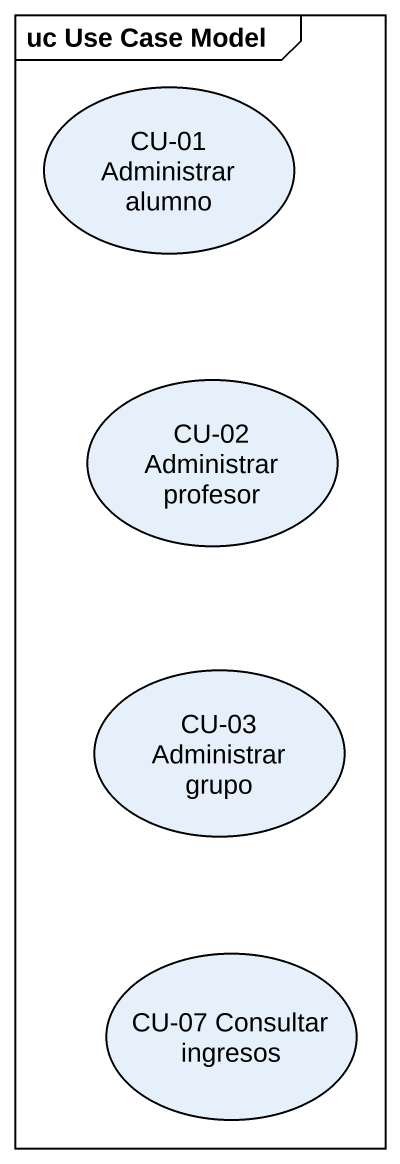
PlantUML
@startuml
mainframe uc Use Case Model
usecase "CU-01 Administrar alumno" as CU_01_Administrar_alumno
usecase "CU-02 Administrar profesor" as CU_02_Administrar_profesor
usecase "CU-03 Administrar grupo" as CU_03_Administrar_grupo
usecase "CU-07 Consultar ingresos" as CU_07_Consultar_ingresos
@enduml
